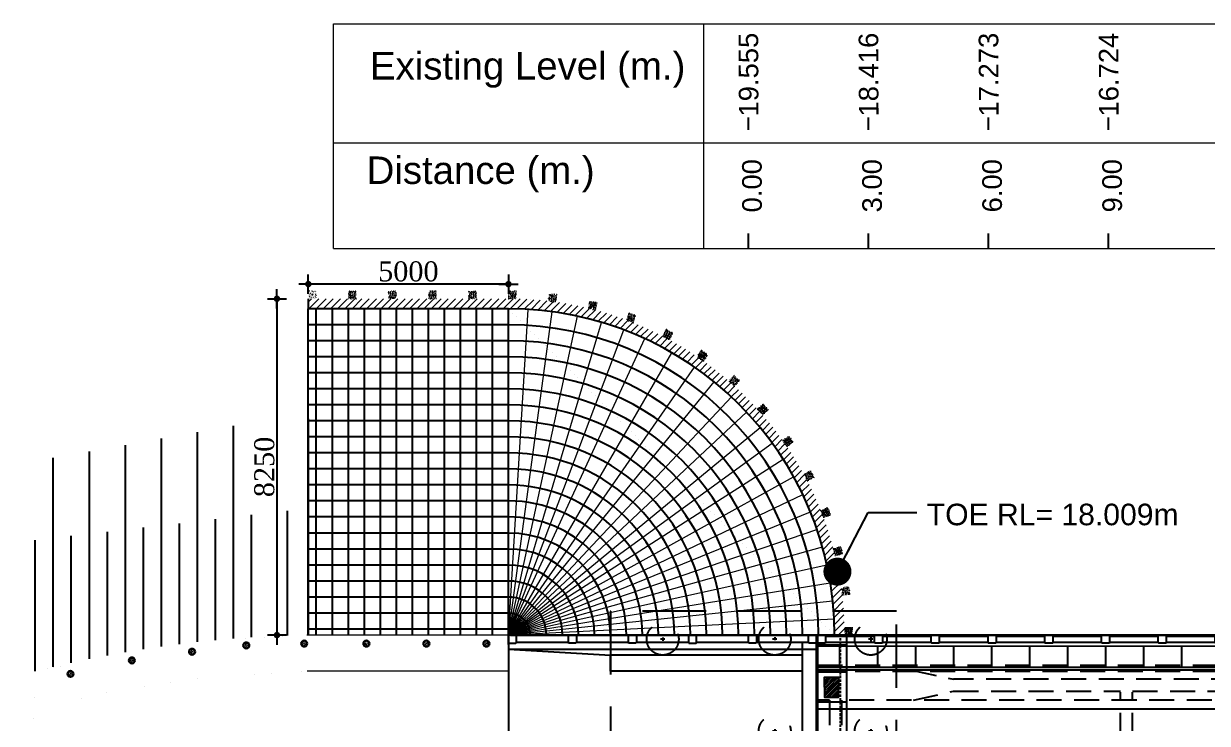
# Model space of a CAD drawing. Header units: millimetres. Extents: x 645430 to 1329725, y -477752 to 44877.
# Drawn here: x 646607 to 676185, y -239102 to -221629 of the extents above; entities that cross this region are included whole.
import ezdxf
from ezdxf.enums import TextEntityAlignment as Align

# ---------------------------------------------------------------- set-up
doc = ezdxf.new("R2010")
doc.units = ezdxf.units.MM
doc.header["$LTSCALE"] = 250
doc.header["$PDMODE"] = 2
for name, pattern in [('DASHED', [19.05, 12.7, -6.35]), ('DASHED2', [0.375, 0.25, -0.125]), ('HIDDEN', [9.525, 6.35, -3.175])]:
    doc.linetypes.add(name, pattern=pattern)
for name, color, linetype in [('Abutment W Line', 200, 'Continuous'), ('CS_Drawing', 7, 'Continuous'), ('Deck Slab', 11, 'Continuous'), ('dim', 4, 'Continuous'), ('Dimision', 4, 'Continuous'), ('Elevation', 21, 'Continuous'), ('Extra Line', 145, 'Continuous'), ('Girder Line', 7, 'Continuous'), ('hatch', 35, 'Continuous'), ('Hatching', 35, 'Continuous'), ('Pile', 11, 'Continuous'), ('Ralling', 6, 'Continuous'), ('Text', 7, 'Continuous')]:
    doc.layers.add(name, color=color, linetype=linetype)
for name, color, linetype, lineweight in [('Bed Level', 7, 'Continuous', 20), ('duct', 151, 'Continuous', 13), ('Footpath', 22, 'Continuous', 20), ('Gurd Post', 231, 'Continuous', 30), ('hat2', 108, 'Continuous', 13), ('RL', 7, 'Continuous', 18), ('TELEPHONE_BOX', 7, 'Continuous', 18)]:
    doc.layers.add(name, color=color, linetype=linetype, lineweight=lineweight)
doc.styles.add('ar', font='arial.ttf')
doc.styles.add('Arial', font='arial.ttf')
doc.styles.get("Standard").update_dxf_attribs({"font": 'times.ttf'})
doc.dimstyles.new('ISO-125', dxfattribs={"dimtxt": 125, "dimasz": 1.2, "dimexe": 75, "dimexo": 75, "dimgap": 60, "dimtad": 1, "dimdec": 0, "dimtxsty": 'Standard', "dimblk": 'D_TIC', "dimcen": 52.5, "dimclrd": 256, "dimclre": 256, "dimclrt": 256, "dimadec": 0, "dimazin": 0, "dimtfac": 1, "dimtdec": 0, "dimtix": 1, "dimtmove": 0, "dimatfit": 3, "dimldrblk": 'DOT', "dimfxl": 75, "dimfxlon": 1, "dimlwd": -1, "dimarcsym": 0})
doc.dimstyles.new('ISO-25', dxfattribs={"dimtxt": 75, "dimasz": 45, "dimexe": 125, "dimexo": 75.625, "dimgap": 60, "dimtad": 1, "dimdec": 0, "dimtxsty": 'Standard', "dimblk": 'DOT', "dimcen": 52.5, "dimdle": 100, "dimclrd": 256, "dimclre": 256, "dimclrt": 256, "dimadec": 0, "dimazin": 0, "dimtfac": 1, "dimtdec": 0, "dimtix": 1, "dimtmove": 0, "dimatfit": 3, "dimldrblk": 'DOT', "dimfxl": 1, "dimlwd": -1, "dimarcsym": 0})
pattern_1 = [(45, (9986524.455, 496088.378), (-22.097087, 22.097087), [])]
pattern_2 = [(45, (9986524.455, 493788.378), (-22.097087, 22.097087), [])]
pattern_3 = [(45, (9986524.455, 488888.378), (-22.097087, 22.097087), [])]

# ---------------------------------------------------------------- blocks, each defined once
blk = doc.blocks.new('*U257')
at = {"layer": 'duct'}
blk.add_line((472.5, -257.5), (472.5, 257.5), dxfattribs=at)
blk.add_lwpolyline([(-472.5, 257.5), (472.5, 257.5), (472.5, -257.5), (-472.5, -257.5)], close=True, dxfattribs=at)
blk = doc.blocks.new('*U258')
at = {"layer": 'duct', "color": 0, "linetype": 'ByBlock', "lineweight": -2}
for p in [(0, 0), (950, 0), (1900, 0), (2850, 0), (3800, 0), (4750, 0), (5700, 0), (6650, 0), (7600, 0), (8550, 0), (9500, 0), (10450, 0), (11400, 0), (12350, 0), (13300, 0), (14250, 0), (15200, 0), (16150, 0), (17100, 0), (18050, 0), (19000, 0), (19950, 0), (20900, 0), (21850, 0), (22800, 0), (23750, 0), (24700, 0), (25650, 0), (26600, 0), (27550, 0), (28500, 0)]:
    blk.add_blockref('*U257', p, dxfattribs=at)
blk = doc.blocks.new('*U263')
at = {"layer": 'Ralling'}
for p, q in [((-713, 75), (512, 75)), ((-713, -75), (512, -75))]:
    blk.add_line(p, q, dxfattribs=at)
blk.add_lwpolyline([(512, 88), (524, 100), (701, 100), (712, 88), (712, -88), (701, -100), (524, -100), (512, -88)], close=True, dxfattribs=at)
blk = doc.blocks.new('*U264')
at = {"layer": 'Ralling', "color": 0, "linetype": 'ByBlock', "lineweight": -2}
for p in [(0, 0), (1418, 0), (2836, 0), (4254, 0), (5672, 0), (7090, 0), (8508, 0), (9926, 0), (11344, 0), (12762, 0), (14180, 0), (15598, 0), (17016, 0), (18434, 0), (19852, 0), (21270, 0), (22688, 0), (24106, 0), (25524, 0), (26942, 0), (28360, 0)]:
    blk.add_blockref('*U263', p, dxfattribs=at)
blk = doc.blocks.new('*U259')
at = {"layer": 'duct'}
blk.add_line((472.5, -257.5), (472.5, 257.5), dxfattribs=at)
blk.add_lwpolyline([(-472.5, 257.5), (472.5, 257.5), (472.5, -257.5), (-472.5, -257.5)], close=True, dxfattribs=at)
blk = doc.blocks.new('*U260')
at = {"layer": 'duct', "color": 0, "linetype": 'ByBlock', "lineweight": -2}
for p in [(0, 0), (950, 0), (1900, 0), (2850, 0), (3800, 0), (4750, 0), (5700, 0), (6650, 0), (7600, 0), (8550, 0), (9500, 0), (10450, 0), (11400, 0), (12350, 0), (13300, 0), (14250, 0), (15200, 0), (16150, 0), (17100, 0), (18050, 0), (19000, 0), (19950, 0), (20900, 0), (21850, 0), (22800, 0), (23750, 0), (24700, 0), (25650, 0), (26600, 0), (27550, 0), (28500, 0)]:
    blk.add_blockref('*U259', p, dxfattribs=at)
blk = doc.blocks.new('*U261')
at = {"layer": 'Ralling'}
for p, q in [((-713, 75), (512, 75)), ((-713, -75), (512, -75))]:
    blk.add_line(p, q, dxfattribs=at)
blk.add_lwpolyline([(512, 88), (524, 100), (701, 100), (712, 88), (712, -88), (701, -100), (524, -100), (512, -88)], close=True, dxfattribs=at)
blk = doc.blocks.new('*U262')
at = {"layer": 'Ralling', "color": 0, "linetype": 'ByBlock', "lineweight": -2}
for p in [(0, 0), (1418, 0), (2836, 0), (4254, 0), (5672, 0), (7090, 0), (8508, 0), (9926, 0), (11344, 0), (12762, 0), (14180, 0), (15598, 0), (17016, 0), (18434, 0), (19852, 0), (21270, 0), (22688, 0), (24106, 0), (25524, 0), (26942, 0), (28360, 0)]:
    blk.add_blockref('*U261', p, dxfattribs=at)
blk = doc.blocks.new('30m deck')
at = {"layer": 'Deck Slab'}
for p, q in [((1085228, -338943), (1055228, -338943)), ((1055228, -338943), (1055228, -348743)), ((1085228, -338943), (1055228, -338943)), ((1055228, -338943), (1085228, -338943)), ((1085228, -348743), (1085228, -338943)), ((1085228, -348743), (1055228, -348743))]:
    blk.add_line(p, q, dxfattribs=at)
at = {"layer": 'Deck Slab', "lineweight": 0}
for p, q in [((1055228, -339793), (1085228, -339793)), ((1055228, -347843), (1085228, -347843)), ((1055228, -347893), (1085228, -347893))]:
    blk.add_line(p, q, dxfattribs=at)
at = {"layer": 'duct'}
for p, q in [((1055228, -339218), (1085228, -339218)), ((1055228, -339223), (1055775, -339223)), ((1055775, -339223), (1055775, -339738)), ((1055780, -339223), (1056725, -339223)), ((1055780, -339738), (1055780, -339223)), ((1055775, -339738), (1055228, -339738)), ((1055228, -339743), (1085228, -339743)), ((1056725, -339738), (1055780, -339738)), ((1055228, -347943), (1085228, -347943)), ((1055775, -347948), (1055228, -347948)), ((1055775, -348463), (1055775, -347948)), ((1055780, -347948), (1055780, -348463)), ((1055228, -348468), (1085228, -348468)), ((1055228, -348468), (1085228, -348468)), ((1055780, -348463), (1056725, -348463))]:
    blk.add_line(p, q, dxfattribs=at)
at = {"layer": 'Elevation', "ltscale": 10}
for p, q in [((1085228, -338943), (1055228, -338943)), ((1055228, -348743), (1055228, -338943)), ((1085228, -348743), (1085228, -338943)), ((1085228, -348743), (1085228, -338943)), ((1085228, -348743), (1055228, -348743))]:
    blk.add_line(p, q, dxfattribs=at)
at = {"layer": 'Girder Line', "linetype": 'Continuous', "ltscale": 0.2}
for p, q in [((1055228, -340568), (1055228, -338943)), ((1071229, -339818), (1055228, -339818)), ((1071229, -339818), (1085228, -339818)), ((1071640, -340793), (1055228, -340793)), ((1071642, -340793), (1085228, -340793)), ((1071640, -342068), (1055228, -342068)), ((1071642, -342068), (1085228, -342068)), ((1055228, -343168), (1071640, -343168)), ((1085228, -343168), (1071642, -343168)), ((1071640, -344493), (1055228, -344493)), ((1071642, -344493), (1085228, -344493)), ((1055228, -345593), (1071640, -345593)), ((1085228, -345593), (1071642, -345593)), ((1055228, -346868), (1071640, -346868)), ((1085228, -346868), (1071642, -346868)), ((1071229, -347868), (1055228, -347868)), ((1071229, -347868), (1085228, -347868))]:
    blk.add_line(p, q, dxfattribs=at)
at = {"layer": 'Girder Line', "linetype": 'DASHED', "ltscale": 0.2}
for p, q in [((1085228, -340568), (1085228, -338943)), ((1055228, -348743), (1055228, -347118)), ((1085228, -348743), (1085228, -347118))]:
    blk.add_line(p, q, dxfattribs=at)
at = {"layer": 'Girder Line', "color": 6, "linetype": 'DASHED2', "ltscale": 10}
for p, q in [((1055228, -339693), (1071229, -339693)), ((1055228, -339843), (1085228, -339843)), ((1057578, -339818), (1058628, -340043)), ((1085228, -339693), (1071229, -339693)), ((1082678, -339818), (1081628, -340043)), ((1081628, -340043), (1058628, -340043)), ((1057628, -340568), (1058628, -340343)), ((1058628, -340343), (1062798, -340343)), ((1062798, -342443), (1062798, -340368)), ((1063098, -340343), (1070080, -340343)), ((1063098, -342443), (1063098, -340368)), ((1070080, -340343), (1070080, -342443)), ((1077360, -340343), (1070382, -340343)), ((1070382, -340343), (1070382, -342443)), ((1077360, -342443), (1077360, -340343)), ((1081628, -340343), (1077660, -340343)), ((1077660, -342443), (1077660, -340343)), ((1082628, -340568), (1081628, -340343)), ((1055528, -340568), (1055228, -340568)), ((1055528, -340568), (1055528, -342218)), ((1071640, -340568), (1055828, -340568)), ((1055828, -340568), (1055828, -342218)), ((1071642, -340568), (1084628, -340568)), ((1084628, -340568), (1084628, -342218)), ((1084928, -340568), (1085228, -340568)), ((1084928, -340568), (1084928, -342218)), ((1085228, -347118), (1085228, -341443)), ((1055528, -342218), (1055228, -342218)), ((1071640, -342218), (1055828, -342218)), ((1057628, -342218), (1058628, -342443)), ((1071642, -342218), (1084628, -342218)), ((1082628, -342218), (1081628, -342443)), ((1084928, -342218), (1085228, -342218)), ((1085228, -342218), (1085228, -342968)), ((1058628, -342443), (1062798, -342443)), ((1063098, -342443), (1070080, -342443)), ((1077360, -342443), (1070382, -342443)), ((1081628, -342443), (1077660, -342443)), ((1057628, -342968), (1058628, -342743)), ((1062798, -342743), (1058628, -342743)), ((1062798, -342743), (1062798, -347318)), ((1063098, -342743), (1063098, -347318)), ((1070080, -342743), (1063098, -342743)), ((1070080, -347318), (1070080, -342743)), ((1070382, -347343), (1070382, -342743)), ((1070382, -342743), (1077360, -342743)), ((1077360, -342743), (1077360, -347318)), ((1077660, -342743), (1077660, -347318)), ((1077660, -342743), (1081628, -342743)), ((1082628, -342968), (1081628, -342743)), ((1055528, -342968), (1055228, -342968)), ((1055528, -347118), (1055528, -342968)), ((1055828, -347118), (1055828, -342968)), ((1071640, -342968), (1055828, -342968)), ((1071642, -342968), (1084628, -342968)), ((1084628, -347118), (1084628, -342968)), ((1084928, -347118), (1084928, -342968)), ((1084928, -342968), (1085228, -342968)), ((1055528, -344643), (1055228, -344643)), ((1071640, -344643), (1055828, -344643)), ((1057628, -344643), (1058628, -344868)), ((1058628, -344868), (1062798, -344868)), ((1063098, -344868), (1070080, -344868)), ((1077360, -344868), (1070382, -344868)), ((1071642, -344643), (1084628, -344643)), ((1081628, -344868), (1077660, -344868)), ((1082628, -344643), (1081628, -344868)), ((1084928, -344643), (1085228, -344643)), ((1085228, -344643), (1085228, -345393)), ((1057628, -345393), (1058628, -345168)), ((1062798, -345168), (1058628, -345168)), ((1070080, -345168), (1063098, -345168)), ((1070382, -345168), (1077360, -345168)), ((1077660, -345168), (1081628, -345168)), ((1082628, -345393), (1081628, -345168)), ((1055528, -345393), (1055228, -345393)), ((1071640, -345393), (1055828, -345393)), ((1071642, -345393), (1084628, -345393)), ((1084928, -345393), (1085228, -345393)), ((1055528, -347118), (1055228, -347118)), ((1071640, -347118), (1055828, -347118)), ((1057628, -347118), (1058628, -347343)), ((1071642, -347118), (1084628, -347118)), ((1082628, -347118), (1081628, -347343)), ((1084928, -347118), (1085228, -347118)), ((1062798, -347343), (1058628, -347343)), ((1070080, -347343), (1063098, -347343)), ((1070382, -347343), (1077360, -347343)), ((1077660, -347343), (1081628, -347343)), ((1057628, -347868), (1058628, -347643)), ((1058628, -347643), (1081628, -347643)), ((1082628, -347868), (1081628, -347643)), ((1085228, -347993), (1071229, -347993))]:
    blk.add_line(p, q, dxfattribs=at)
at = {"layer": 'Girder Line', "color": 6, "linetype": 'HIDDEN', "ltscale": 25}
for p, q in [((1070231, -342218), (1070230, -342218)), ((1070231, -342218), (1070230, -342218)), ((1070231, -342218), (1070230, -342218)), ((1070231, -342218), (1070230, -342218)), ((1070231, -342218), (1070232, -342218)), ((1070231, -342218), (1070232, -342218)), ((1070231, -342218), (1070232, -342218)), ((1070231, -342218), (1070232, -342218)), ((1070231, -344643), (1070230, -344643)), ((1070231, -344643), (1070230, -344643)), ((1070231, -344643), (1070230, -344643)), ((1070231, -344643), (1070230, -344643)), ((1070231, -344643), (1070232, -344643)), ((1070231, -344643), (1070232, -344643)), ((1070231, -344643), (1070232, -344643)), ((1070231, -344643), (1070232, -344643))]:
    blk.add_line(p, q, dxfattribs=at)
at = {"layer": 'Girder Line', "color": 6, "linetype": 'DASHED', "ltscale": 0.5}
blk.add_line((1055228, -347993), (1071229, -347993), dxfattribs=at)
at = {"layer": 'Ralling'}
for p, q in [((1055228, -346944), (1055228, -338944)), ((1055428, -348568), (1056678, -348568)), ((1055428, -348718), (1056678, -348718))]:
    blk.add_line(p, q, dxfattribs=at)
at = {"layer": 'Ralling', "ltscale": 10}
blk.add_line((1055228, -346944), (1055228, -338944), dxfattribs=at)
at = {"layer": 'Ralling', "elevation": 0}
for points in [[(1055228, -338955), (1055240, -338943), (1055416, -338943), (1055428, -338955), (1055428, -339131), (1055416, -339143), (1055240, -339143), (1055228, -339131)], [(1055228, -348731), (1055240, -348743), (1055416, -348743), (1055428, -348731), (1055428, -348555), (1055416, -348543), (1055240, -348543), (1055228, -348555)], [(1056678, -348731), (1056690, -348743), (1056866, -348743), (1056878, -348731), (1056878, -348555), (1056866, -348543), (1056690, -348543), (1056678, -348555)]]:
    blk.add_lwpolyline(points, close=True, dxfattribs=at)
at = {"layer": 'duct', "xscale": -1, "rotation": 180}
blk.add_blockref('*U258', (1056253, -339481), dxfattribs=at)
at = {"layer": 'duct'}
blk.add_blockref('*U260', (1056253, -348206), dxfattribs=at)
at = {"layer": 'Ralling'}
blk.add_blockref('*U264', (1056140, -339043), dxfattribs=at)
at = {"layer": 'Ralling', "xscale": -1, "rotation": 180}
blk.add_blockref('*U262', (1056140, -348643), dxfattribs=at)
blk = doc.blocks.new('6 ABUT P')
at = {"layer": 'hatch', "linetype": 'Continuous', "lineweight": 13}
h = blk.add_hatch(dxfattribs=at)
h.set_pattern_fill('ANSI31', color=256, scale=250, style=0)
h.set_pattern_definition(pattern_1)
h.paths.add_polyline_path([(10269019, 282427), (10268669, 282427), (10268669, 282677), (10269019, 282677)])
h = blk.add_hatch(dxfattribs=at)
h.set_pattern_fill('ANSI31', color=256, scale=250, style=0)
h.set_pattern_definition(pattern_1)
h.paths.add_polyline_path([(10269019, 282427), (10268669, 282427), (10268669, 282177), (10269019, 282177)])
h = blk.add_hatch(dxfattribs=at)
h.set_pattern_fill('ANSI31', color=256, scale=250, style=0)
h.set_pattern_definition(pattern_2)
h.paths.add_polyline_path([(10269019, 280127), (10268669, 280127), (10268669, 280377), (10269019, 280377)])
h = blk.add_hatch(dxfattribs=at)
h.set_pattern_fill('ANSI31', color=256, scale=250, style=0)
h.set_pattern_definition(pattern_2)
h.paths.add_polyline_path([(10269019, 280127), (10268669, 280127), (10268669, 279877), (10269019, 279877)])
h = blk.add_hatch(dxfattribs=at)
h.set_pattern_fill('ANSI31', color=256, scale=250, style=0)
h.set_pattern_definition(pattern_3)
h.paths.add_polyline_path([(10269019, 275227), (10268669, 275227), (10268669, 275477), (10269019, 275477)])
h = blk.add_hatch(dxfattribs=at)
h.set_pattern_fill('ANSI31', color=256, scale=250, style=0)
h.set_pattern_definition(pattern_3)
h.paths.add_polyline_path([(10269019, 275227), (10268669, 275227), (10268669, 274977), (10269019, 274977)])
at = {"layer": 'Abutment W Line', "ltscale": 5}
for p, q in [((10260769, 283715), (10260769, 283377)), ((10269219, 283727), (10268469, 283727)), ((10268469, 280027), (10268469, 283727)), ((10269219, 283727), (10269219, 273927)), ((10268119, 280039), (10268119, 283539)), ((10269219, 283477), (10268469, 283477)), ((10268119, 283227), (10263324, 283227)), ((10263324, 282827), (10263324, 283227)), ((10268119, 282827), (10263324, 282827)), ((10268119, 280027), (10268119, 274127)), ((10268469, 280027), (10268469, 273927)), ((10263324, 274827), (10263324, 274427)), ((10268119, 274827), (10263324, 274827)), ((10260769, 273939), (10260769, 274277)), ((10268119, 274427), (10263324, 274427)), ((10269219, 274177), (10268469, 274177)), ((10269219, 273927), (10268469, 273927))]:
    blk.add_line(p, q, dxfattribs=at)
at = {"layer": 'Abutment W Line', "linetype": 'DASHED2'}
blk.add_line((10269069, 280027), (10269069, 283727), dxfattribs=at)
at = {"layer": 'Abutment W Line'}
for p, q in [((10260769, 283377), (10263324, 283227)), ((10260769, 274277), (10263324, 274427))]:
    blk.add_line(p, q, dxfattribs=at)
at = {"layer": 'Extra Line'}
for p, q in [((10264624, 283667), (10264624, 283587)), ((10267424, 283680), (10267424, 283600)), ((10269824, 283680), (10269824, 283575)), ((10264676, 283627), (10264571, 283627)), ((10267476, 283627), (10267371, 283627)), ((10269876, 283627), (10269771, 283627)), ((10267476, 281327), (10267371, 281327)), ((10267476, 281327), (10267371, 281327)), ((10267424, 281380), (10267424, 281327)), ((10267424, 281275), (10267424, 281327)), ((10269876, 281327), (10269771, 281327)), ((10269876, 281327), (10269771, 281327)), ((10269824, 281380), (10269824, 281327)), ((10269824, 281275), (10269824, 281327)), ((10264676, 280425), (10264571, 280425)), ((10264676, 280425), (10264571, 280425)), ((10264624, 280379), (10264624, 280478)), ((10269876, 278927), (10269771, 278927)), ((10269824, 278875), (10269824, 278980)), ((10264676, 277227), (10264571, 277227)), ((10264676, 277227), (10264571, 277227)), ((10264624, 277181), (10264624, 277280)), ((10269876, 276427), (10269771, 276427)), ((10269824, 276375), (10269824, 276480)), ((10264676, 274027), (10264571, 274027)), ((10264624, 273981), (10264624, 274080)), ((10267476, 274027), (10267371, 274027)), ((10267424, 273974), (10267424, 274082)), ((10269876, 274027), (10269771, 274027)), ((10269824, 273975), (10269824, 274080))]:
    blk.add_line(p, q, dxfattribs=at)
at = {"layer": 'hatch', "linetype": 'Continuous', "lineweight": 25}
for p, q in [((10269219, 282802), (10268469, 282802)), ((10269219, 282052), (10268469, 282052)), ((10269219, 280502), (10268469, 280502)), ((10269219, 279752), (10268469, 279752)), ((10269219, 275602), (10268469, 275602)), ((10269219, 274852), (10268469, 274852))]:
    blk.add_line(p, q, dxfattribs=at)
for points in [[(10268669, 282427), (10268669, 282677), (10269019, 282677), (10269019, 282427)], [(10268669, 282427), (10268669, 282177), (10269019, 282177), (10269019, 282427)], [(10268669, 280127), (10268669, 280377), (10269019, 280377), (10269019, 280127)], [(10268669, 280127), (10268669, 279877), (10269019, 279877), (10269019, 280127)], [(10268669, 275227), (10268669, 275477), (10269019, 275477), (10269019, 275227)], [(10268669, 275227), (10268669, 274977), (10269019, 274977), (10269019, 275227)]]:
    blk.add_lwpolyline(points, dxfattribs=at)
at = {"layer": 'Pile', "linetype": 'DASHED', "ltscale": 0.5}
for p, q in [((10263324, 284327), (10263324, 273327)), ((10270469, 284327), (10263324, 284327)), ((10270469, 280027), (10270469, 284327)), ((10270469, 280027), (10270469, 273327)), ((10270469, 273327), (10263324, 273327))]:
    blk.add_line(p, q, dxfattribs=at)
at = {"layer": 'Pile', "linetype": 'DASHED', "ltscale": 2}
for p, q in [((10269069, 280027), (10269069, 273927)), ((10267476, 278927), (10267371, 278927)), ((10267424, 278875), (10267424, 278980)), ((10267476, 276427), (10267371, 276427)), ((10267424, 276375), (10267424, 276480))]:
    blk.add_line(p, q, dxfattribs=at)
at = {"layer": 'Pile', "linetype": 'DASHED', "ltscale": 0.5}
for centre in [(10264624, 283628), (10267424, 283628), (10269824, 283628), (10267424, 281328), (10269824, 281328), (10264624, 280425), (10267424, 278928), (10269824, 278928), (10264624, 277227), (10267424, 276428), (10269824, 276428), (10264624, 274027), (10267424, 274027), (10269824, 274028)]:
    blk.add_circle(centre, 400, dxfattribs=at)
at = {"layer": 'Ralling'}
for p, q in [((10268457, 283727), (10260824, 283727)), ((10260824, 283727), (10268469, 283727)), ((10262269, 283715), (10260969, 283715)), ((10263769, 283715), (10262469, 283715)), ((10265269, 283715), (10263969, 283715)), ((10266769, 283715), (10265469, 283715)), ((10268269, 283715), (10266969, 283715)), ((10260769, 283377), (10268469, 283377)), ((10262269, 283539), (10260969, 283539)), ((10263769, 283539), (10262469, 283539)), ((10265269, 283539), (10263969, 283539)), ((10266769, 283539), (10265469, 283539)), ((10268269, 283539), (10266969, 283539)), ((10260769, 274277), (10268469, 274277)), ((10268457, 273927), (10260824, 273927)), ((10260824, 273927), (10268469, 273927)), ((10262269, 274115), (10260969, 274115)), ((10262269, 273939), (10260969, 273939)), ((10263769, 274115), (10262469, 274115)), ((10263769, 273939), (10262469, 273939)), ((10265269, 274115), (10263969, 274115)), ((10265269, 273939), (10263969, 273939)), ((10266769, 274115), (10265469, 274115)), ((10266769, 273939), (10265469, 273939)), ((10268269, 274115), (10266969, 274115)), ((10268269, 273939), (10266969, 273939))]:
    blk.add_line(p, q, dxfattribs=at)
for points in [[(10260781, 283527), (10260957, 283527), (10260969, 283539), (10260969, 283715), (10260957, 283727), (10260781, 283727), (10260769, 283715), (10260769, 283539)], [(10262457, 283527), (10262281, 283527), (10262269, 283539), (10262269, 283715), (10262281, 283727), (10262457, 283727), (10262469, 283715), (10262469, 283539)], [(10263957, 283527), (10263781, 283527), (10263769, 283539), (10263769, 283715), (10263781, 283727), (10263957, 283727), (10263969, 283715), (10263969, 283539)], [(10265281, 283527), (10265457, 283527), (10265469, 283539), (10265469, 283715), (10265457, 283727), (10265281, 283727), (10265269, 283715), (10265269, 283539)], [(10266957, 283527), (10266781, 283527), (10266769, 283539), (10266769, 283715), (10266781, 283727), (10266957, 283727), (10266969, 283715), (10266969, 283539)], [(10268457, 283527), (10268281, 283527), (10268269, 283539), (10268269, 283715), (10268281, 283727), (10268457, 283727), (10268469, 283715), (10268469, 283539)], [(10260781, 274127), (10260957, 274127), (10260969, 274115), (10260969, 273939), (10260957, 273927), (10260781, 273927), (10260769, 273939), (10260769, 274115)], [(10262457, 274127), (10262281, 274127), (10262269, 274115), (10262269, 273939), (10262281, 273927), (10262457, 273927), (10262469, 273939), (10262469, 274115)], [(10263957, 274127), (10263781, 274127), (10263769, 274115), (10263769, 273939), (10263781, 273927), (10263957, 273927), (10263969, 273939), (10263969, 274115)], [(10265281, 274127), (10265457, 274127), (10265469, 274115), (10265469, 273939), (10265457, 273927), (10265281, 273927), (10265269, 273939), (10265269, 274115)], [(10266957, 274127), (10266781, 274127), (10266769, 274115), (10266769, 273939), (10266781, 273927), (10266957, 273927), (10266969, 273939), (10266969, 274115)], [(10268457, 274127), (10268281, 274127), (10268269, 274115), (10268269, 273939), (10268281, 273927), (10268457, 273927), (10268469, 273939), (10268469, 274115)]]:
    blk.add_lwpolyline(points, close=True, dxfattribs=at)
blk = doc.blocks.new('*U193')
at = {"layer": 'Footpath', "ltscale": 0.5}
h = blk.add_hatch(dxfattribs=at)
h.set_pattern_fill('AR-CONC', color=1, scale=0.4, angle=0.0004)
h.set_pattern_definition([(50.000418, (-632615.806, -86666.36), (72.873914, -6.375103), [7.62, -83.82]), (355.000418, (-632615.806, -86666.36), (-14.097926, 76.422635), [6.096, -67.056234]), (100.451862, (-632609.73, -86666.89), (58.775988, 70.047529), [6.4760035, -71.236098]), (46.184618, (-632615.81, -86646.04), (108.431739, -16.816141), [11.43, -125.73]), (96.635975, (-632606.77, -86647.44), (94.960932, 98.971142), [9.71401, -106.854243]), (351.184569, (-632615.81, -86646.04), (94.960932, 98.971142), [9.143987, -100.583893]), (21.000418, (-632605.646, -86651.12), (60.6460547, -40.905637), [7.62, -83.82]), (326.000418, (-632605.646, -86651.12), (24.720274, 73.675367), [6.096, -67.056]), (71.451863, (-632600.59, -86654.53), (85.366329, 32.76973), [6.4760035, -71.235975]), (37.5004176, (-632615.806, -86666.362), (1.2351948, 33.8220246), [0, -66.2432, 0, -68.072, 0, -67.31]), (7.5004176, (-632615.806, -86666.36), (26.727573, 40.0724247), [0, -38.8112, 0, -64.7192, 0, -25.654]), (327.5004176, (-632638.463, -86666.362), (54.2362548, -2.2911023), [0, -25.4, 0, -79.248, 0, -105.156]), (317.500418, (-632648.623, -86666.36), (59.2515984, 10.1710283), [0, -33.02, 0, -52.6288, 0, -74.676])])
h.paths.add_polyline_path([(200, 200), (0, 200), (0, 0), (200, 0)])
at = {"layer": 'Footpath', "color": 1, "ltscale": 0.5, "const_width": 0.1}
blk.add_lwpolyline([(0, 200), (200, 200), (200, 0), (0, 0), (0, 200)], dxfattribs=at)
blk = doc.blocks.new('*U194')
at = {"color": 0, "linetype": 'ByBlock', "lineweight": -2, "transparency": 16777216}
for p, rotation in [((-9926598, 1026157), 355.2677959892458), ((-9925601, 1026075), 355.2677959892458), ((-9924605, 1025992), 355.2677959892458), ((-9923608, 1025910), 355.2677959892458), ((-9922612, 1025827), 355.2677959892458), ((-9921615, 1025745), 355.2677959892458), ((-9920626, 1025603), 348.4472874856089), ((-9919660, 1025345), 341.6263613528989), ((-9918732, 1024974), 334.8054352201889), ((-9917855, 1024496), 327.984509087479), ((-9917040, 1023916), 321.163582954769), ((-9916300, 1023244), 314.3426568220591), ((-9915646, 1022489), 307.5217306893492), ((-9915085, 1021662), 300.7008045566394), ((-9914627, 1020774), 293.8798784239295), ((-9914277, 1019838), 287.0589522912196), ((-9914042, 1018866), 280.2380261585097), ((-9913923, 1017874), 273.4171000257999), ((-9913923, 1016875), 266.59617389309)]:
    blk.add_blockref('*U193', p, dxfattribs=dict(at, rotation=rotation))
blk = doc.blocks.new('_Dot')
at = {"color": 0, "linetype": 'ByBlock', "lineweight": -2}
blk.add_line((-0.5, 0), (-1, 0), dxfattribs=at)
at = {"color": 0, "linetype": 'ByBlock', "const_width": 0.5}
blk.add_lwpolyline([(-0.25, 0, 1), (0.25, 0, 1)], format="xyb", close=True, dxfattribs=at)
blk = doc.blocks.new('D_TIC')
at = {"layer": 'Dimision', "ltscale": 5}
for p, q in [((-60, 0), (60, 0)), ((0, 60), (0, -60))]:
    blk.add_line(p, q, dxfattribs=at)
at = {"layer": 'Dimision', "ltscale": 5, "const_width": 20}
blk.add_lwpolyline([(-10, 0, 1), (10, 0, 1)], format="xyb", close=True, dxfattribs=at)
blk = doc.blocks.new('*D201')
at = {"layer": 'Defpoints', "color": 0, "ltscale": 10, "transparency": 16777216}
for p in [(653720, -228133), (653720, -228499), (658720, -228499)]:
    blk.add_point(p, dxfattribs=at)
at = {"layer": 'dim', "lineweight": -2, "ltscale": 10, "transparency": 16777216}
for p, q in [((653720, -228208), (653720, -228058)), ((658720, -228208), (658720, -228058))]:
    blk.add_line(p, q, dxfattribs=at)
at = {"layer": 'dim', "ltscale": 10, "transparency": 16777216}
blk.add_line((658716, -228133), (653724, -228133), dxfattribs=at)
at = {"layer": 'dim', "ltscale": 10, "transparency": 16777216, "xscale": 4, "yscale": 4, "zscale": 4, "rotation": 180}
blk.add_blockref('D_TIC', (653720, -228133), dxfattribs=at)
at = {"layer": 'dim', "ltscale": 10, "transparency": 16777216, "xscale": 4, "yscale": 4, "zscale": 4}
blk.add_blockref('D_TIC', (658720, -228133), dxfattribs=at)
at = {"layer": 'dim', "ltscale": 10, "transparency": 16777216, "insert": (656220, -227818), "char_height": 500, "attachment_point": 5}
blk.add_mtext('5000', dxfattribs=at)
blk = doc.blocks.new('*D204')
at = {"layer": 'Defpoints', "color": 0, "ltscale": 10, "transparency": 16777216}
for p in [(652936, -228499), (652936, -236899), (653720, -236899)]:
    blk.add_point(p, dxfattribs=at)
at = {"layer": 'dim', "lineweight": -2, "ltscale": 10, "transparency": 16777216}
for p, q in [((652936, -228499), (653011, -228499)), ((653011, -236899), (652861, -236899))]:
    blk.add_line(p, q, dxfattribs=at)
at = {"layer": 'dim', "ltscale": 10, "transparency": 16777216}
blk.add_line((652936, -228503), (652936, -236895), dxfattribs=at)
at = {"layer": 'dim', "ltscale": 10, "transparency": 16777216, "xscale": 4, "yscale": 4, "zscale": 4}
for p, rotation in [((652936, -228499), 90), ((652936, -236899), 270)]:
    blk.add_blockref('D_TIC', p, dxfattribs=dict(at, rotation=rotation))
at = {"layer": 'dim', "ltscale": 10, "transparency": 16777216, "insert": (652622, -232699), "char_height": 500, "attachment_point": 5, "rotation": 90}
blk.add_mtext('8250', dxfattribs=at)

msp = doc.modelspace()

# ---------------------------------------------------------------- hatches: boundary and pattern name
at = {"layer": 'Footpath', "lineweight": 13, "ltscale": 250}
h = msp.add_hatch(dxfattribs=at)
h.set_pattern_fill('ANSI31', color=256, scale=40)
h.set_pattern_definition([(45, (803955.73, -1274699.75), (-89.802561, 89.802561), [])])
edge = h.paths.add_edge_path()
edge.add_line((653720.3, -228503), (653716.6, -228752.2))
edge.add_line((653716.6, -228752.2), (658720.1, -228748.2))
edge.add_line((658720.1, -228748.2), (658720.1, -228748.2))
edge.add_line((658720.1, -228748.2), (658720.1, -228748.2))
edge.add_arc((658719.3, -236899), 8150.8, 0.00226, 89.99429, ccw=False)
edge.add_line((666870.1, -236898.7), (667120.1, -236898.7))
edge.add_arc((658720.1, -236898.7), 8400, 0.00001, 89.99999)
edge.add_line((658720.1, -228498.7), (653720.3, -228503))
at = {"layer": 'Hatching', "linetype": 'Continuous', "lineweight": 20, "ltscale": 250}
h = msp.add_hatch(dxfattribs=at)
h.set_pattern_fill('AR-CONC', color=256, scale=5, style=0)
h.set_pattern_definition([(50, (924499.892, -1209963.21), (35.8630091, -3.13760675), [3.75, -41.25]), (355, (924499.89, -1209963.21), (-6.9375667, 37.6096067), [3, -33]), (100.4514445, (924502.88, -1209963.472), (28.9254423, 34.4719995), [3.1870096, -35.0571056]), (46.1842, (924499.89, -1209953.21), (53.3620665, -8.275964), [5.625, -61.875]), (96.6356355, (924504.34, -1209953.9), (46.7330973, 48.70593), [4.780517, -52.585688]), (351.184164, (924499.89, -1209953.21), (46.7330973, 48.70593), [4.5, -49.5]), (21, (924504.892, -1209955.71), (29.8453526, -20.1309445), [3.75, -41.25]), (326, (924504.89, -1209955.71), (12.1657666, 36.2575023), [3, -33]), (71.4514447, (924507.38, -1209957.39), (42.0111188, 16.1265576), [3.1870095, -35.0571056]), (37.5, (924499.892, -1209963.211), (0.60799277, 16.64469269), [0, -32.6, 0, -33.5, 0, -33.125]), (7.5, (924499.892, -1209963.211), (13.15347687, 19.7205856), [0, -19.1, 0, -31.85, 0, -12.625]), (327.5, (924488.742, -1209963.211), (26.6911218, -1.12774359), [0, -12.5, 0, -39, 0, -51.75]), (317.5, (924483.742, -1209963.21), (29.15930847, 5.0052491), [0, -16.25, 0, -25.9, 0, -36.75])])
h.paths.add_polyline_path([(652244.7, -237155.2, -1), (652094.7, -237155.2, -1)])
h = msp.add_hatch(dxfattribs=at)
h.set_pattern_fill('AR-CONC', color=256, scale=5, style=0)
h.set_pattern_definition([(50, (922947.16, -1209919.4), (35.8630091, -3.13760675), [3.75, -41.25]), (355, (922947.16, -1209919.4), (-6.9375667, 37.6096067), [3, -33]), (100.4514445, (922950.148, -1209919.66), (28.9254423, 34.4719995), [3.1870096, -35.0571056]), (46.1842, (922947.16, -1209909.4), (53.3620665, -8.275964), [5.625, -61.875]), (96.6356355, (922951.606, -1209910.09), (46.7330973, 48.70593), [4.780517, -52.585688]), (351.184164, (922947.16, -1209909.4), (46.7330973, 48.70593), [4.5, -49.5]), (21, (922952.16, -1209911.9), (29.8453526, -20.1309445), [3.75, -41.25]), (326, (922952.16, -1209911.9), (12.1657666, 36.2575023), [3, -33]), (71.4514447, (922954.647, -1209913.577), (42.0111188, 16.1265576), [3.1870095, -35.0571056]), (37.5, (922947.16, -1209919.399), (0.60799277, 16.64469269), [0, -32.6, 0, -33.5, 0, -33.125]), (7.5, (922947.16, -1209919.4), (13.15347687, 19.7205856), [0, -19.1, 0, -31.85, 0, -12.625]), (327.5, (922936.01, -1209919.399), (26.6911218, -1.12774359), [0, -12.5, 0, -39, 0, -51.75]), (317.5, (922931.01, -1209919.4), (29.15930847, 5.0052491), [0, -16.25, 0, -25.9, 0, -36.75])])
h.paths.add_polyline_path([(653691.9, -237111.4, -1), (653541.9, -237111.4, -1)])
h = msp.add_hatch(dxfattribs=at)
h.set_pattern_fill('AR-CONC', color=256, scale=5, style=0)
h.set_pattern_definition([(50, (921500.16, -1209919.4), (35.8630091, -3.13760675), [3.75, -41.25]), (355, (921500.16, -1209919.4), (-6.9375667, 37.6096067), [3, -33]), (100.4514445, (921503.148, -1209919.66), (28.9254423, 34.4719995), [3.1870096, -35.0571056]), (46.1842, (921500.16, -1209909.4), (53.3620665, -8.275964), [5.625, -61.875]), (96.6356355, (921504.606, -1209910.09), (46.7330973, 48.70593), [4.780517, -52.585688]), (351.184164, (921500.16, -1209909.4), (46.7330973, 48.70593), [4.5, -49.5]), (21, (921505.16, -1209911.9), (29.8453526, -20.1309445), [3.75, -41.25]), (326, (921505.16, -1209911.9), (12.1657666, 36.2575023), [3, -33]), (71.4514447, (921507.647, -1209913.577), (42.0111188, 16.1265576), [3.1870095, -35.0571056]), (37.5, (921500.16, -1209919.399), (0.60799277, 16.64469269), [0, -32.6, 0, -33.5, 0, -33.125]), (7.5, (921500.16, -1209919.4), (13.15347687, 19.7205856), [0, -19.1, 0, -31.85, 0, -12.625]), (327.5, (921489.01, -1209919.399), (26.6911218, -1.12774359), [0, -12.5, 0, -39, 0, -51.75]), (317.5, (921484.01, -1209919.4), (29.15930847, 5.0052491), [0, -16.25, 0, -25.9, 0, -36.75])])
h.paths.add_polyline_path([(655244.9, -237111.4, -1), (655094.9, -237111.4, -1)])
h = msp.add_hatch(dxfattribs=at)
h.set_pattern_fill('AR-CONC', color=256, scale=5, style=0)
h.set_pattern_definition([(50, (920000.16, -1209919.4), (35.8630091, -3.13760675), [3.75, -41.25]), (355, (920000.16, -1209919.4), (-6.9375667, 37.6096067), [3, -33]), (100.4514445, (920003.148, -1209919.66), (28.9254423, 34.4719995), [3.1870096, -35.0571056]), (46.1842, (920000.16, -1209909.4), (53.3620665, -8.275964), [5.625, -61.875]), (96.6356355, (920004.606, -1209910.09), (46.7330973, 48.70593), [4.780517, -52.585688]), (351.184164, (920000.16, -1209909.4), (46.7330973, 48.70593), [4.5, -49.5]), (21, (920005.16, -1209911.9), (29.8453526, -20.1309445), [3.75, -41.25]), (326, (920005.16, -1209911.9), (12.1657666, 36.2575023), [3, -33]), (71.4514447, (920007.647, -1209913.577), (42.0111188, 16.1265576), [3.1870095, -35.0571056]), (37.5, (920000.16, -1209919.399), (0.60799277, 16.64469269), [0, -32.6, 0, -33.5, 0, -33.125]), (7.5, (920000.16, -1209919.4), (13.15347687, 19.7205856), [0, -19.1, 0, -31.85, 0, -12.625]), (327.5, (919989.01, -1209919.399), (26.6911218, -1.12774359), [0, -12.5, 0, -39, 0, -51.75]), (317.5, (919984.01, -1209919.4), (29.15930847, 5.0052491), [0, -16.25, 0, -25.9, 0, -36.75])])
h.paths.add_polyline_path([(656744.9, -237111.4, -1), (656594.9, -237111.4, -1)])
h = msp.add_hatch(dxfattribs=at)
h.set_pattern_fill('AR-CONC', color=256, scale=5, style=0)
h.set_pattern_definition([(50, (921500.16, -1209919.4), (35.8630091, -3.13760675), [3.75, -41.25]), (355, (921500.16, -1209919.4), (-6.9375667, 37.6096067), [3, -33]), (100.4514445, (921503.148, -1209919.66), (28.9254423, 34.4719995), [3.1870096, -35.0571056]), (46.1842, (921500.16, -1209909.4), (53.3620665, -8.275964), [5.625, -61.875]), (96.6356355, (921504.606, -1209910.09), (46.7330973, 48.70593), [4.780517, -52.585688]), (351.184164, (921500.16, -1209909.4), (46.7330973, 48.70593), [4.5, -49.5]), (21, (921505.16, -1209911.9), (29.8453526, -20.1309445), [3.75, -41.25]), (326, (921505.16, -1209911.9), (12.1657666, 36.2575023), [3, -33]), (71.4514447, (921507.647, -1209913.577), (42.0111188, 16.1265576), [3.1870095, -35.0571056]), (37.5, (921500.16, -1209919.399), (0.60799277, 16.64469269), [0, -32.6, 0, -33.5, 0, -33.125]), (7.5, (921500.16, -1209919.4), (13.15347687, 19.7205856), [0, -19.1, 0, -31.85, 0, -12.625]), (327.5, (921489.01, -1209919.399), (26.6911218, -1.12774359), [0, -12.5, 0, -39, 0, -51.75]), (317.5, (921484.01, -1209919.4), (29.15930847, 5.0052491), [0, -16.25, 0, -25.9, 0, -36.75])])
h.paths.add_polyline_path([(658244.9, -237111.4, -1), (658094.9, -237111.4, -1)])
h = msp.add_hatch(dxfattribs=at)
h.set_pattern_fill('AR-CONC', color=256, scale=5, style=0)
h.set_pattern_definition([(50, (927640.158, -1210337.877), (35.8630091, -3.13760675), [3.75, -41.25]), (355, (927640.158, -1210337.877), (-6.9375667, 37.6096067), [3, -33]), (100.4514445, (927643.147, -1210338.14), (28.9254423, 34.4719995), [3.1870096, -35.0571056]), (46.1842, (927640.16, -1210327.877), (53.3620665, -8.275964), [5.625, -61.875]), (96.6356355, (927644.605, -1210328.567), (46.7330973, 48.70593), [4.780517, -52.585688]), (351.184164, (927640.16, -1210327.877), (46.7330973, 48.70593), [4.5, -49.5]), (21, (927645.158, -1210330.377), (29.8453526, -20.1309445), [3.75, -41.25]), (326, (927645.158, -1210330.377), (12.1657666, 36.2575023), [3, -33]), (71.4514447, (927647.645, -1210332.054), (42.0111188, 16.1265576), [3.1870095, -35.0571056]), (37.5, (927640.158, -1210337.877), (0.60799277, 16.64469269), [0, -32.6, 0, -33.5, 0, -33.125]), (7.5, (927640.158, -1210337.877), (13.15347687, 19.7205856), [0, -19.1, 0, -31.85, 0, -12.625]), (327.5, (927629.008, -1210337.877), (26.6911218, -1.12774359), [0, -12.5, 0, -39, 0, -51.75]), (317.5, (927624.008, -1210337.877), (29.15930847, 5.0052491), [0, -16.25, 0, -25.9, 0, -36.75])])
h.paths.add_polyline_path([(649384.9, -237529.9, -1), (649234.9, -237529.9, -1)])
h = msp.add_hatch(dxfattribs=at)
h.set_pattern_fill('AR-CONC', color=256, scale=5, style=0)
h.set_pattern_definition([(50, (926144.218, -1210121.494), (35.8630091, -3.13760675), [3.75, -41.25]), (355, (926144.22, -1210121.494), (-6.9375667, 37.6096067), [3, -33]), (100.4514445, (926147.207, -1210121.756), (28.9254423, 34.4719995), [3.1870096, -35.0571056]), (46.1842, (926144.22, -1210111.494), (53.3620665, -8.275964), [5.625, -61.875]), (96.6356355, (926148.665, -1210112.184), (46.7330973, 48.70593), [4.780517, -52.585688]), (351.184164, (926144.22, -1210111.494), (46.7330973, 48.70593), [4.5, -49.5]), (21, (926149.218, -1210113.994), (29.8453526, -20.1309445), [3.75, -41.25]), (326, (926149.22, -1210113.994), (12.1657666, 36.2575023), [3, -33]), (71.4514447, (926151.705, -1210115.672), (42.0111188, 16.1265576), [3.1870095, -35.0571056]), (37.5, (926144.218, -1210121.494), (0.60799277, 16.64469269), [0, -32.6, 0, -33.5, 0, -33.125]), (7.5, (926144.218, -1210121.494), (13.15347687, 19.7205856), [0, -19.1, 0, -31.85, 0, -12.625]), (327.5, (926133.068, -1210121.494), (26.6911218, -1.12774359), [0, -12.5, 0, -39, 0, -51.75]), (317.5, (926128.068, -1210121.494), (29.15930847, 5.0052491), [0, -16.25, 0, -25.9, 0, -36.75])])
h.paths.add_polyline_path([(650889, -237313.5, -1), (650739, -237313.5, -1)])
h = msp.add_hatch(dxfattribs=at)
h.set_pattern_fill('AR-CONC', color=256, scale=5, style=0)
h.set_pattern_definition([(50, (929106.655, -1210674.978), (35.8630091, -3.13760675), [3.75, -41.25]), (355, (929106.655, -1210674.978), (-6.9375667, 37.6096067), [3, -33]), (100.4514445, (929109.643, -1210675.24), (28.9254423, 34.4719995), [3.1870096, -35.0571056]), (46.1842, (929106.655, -1210664.978), (53.3620665, -8.275964), [5.625, -61.875]), (96.6356355, (929111.1, -1210665.667), (46.7330973, 48.70593), [4.780517, -52.585688]), (351.184164, (929106.655, -1210664.98), (46.7330973, 48.70593), [4.5, -49.5]), (21, (929111.655, -1210667.478), (29.8453526, -20.1309445), [3.75, -41.25]), (326, (929111.655, -1210667.478), (12.1657666, 36.2575023), [3, -33]), (71.4514447, (929114.14, -1210669.155), (42.0111188, 16.1265576), [3.1870095, -35.0571056]), (37.5, (929106.655, -1210674.978), (0.60799277, 16.64469269), [0, -32.6, 0, -33.5, 0, -33.125]), (7.5, (929106.655, -1210674.978), (13.15347687, 19.7205856), [0, -19.1, 0, -31.85, 0, -12.625]), (327.5, (929095.505, -1210674.978), (26.6911218, -1.12774359), [0, -12.5, 0, -39, 0, -51.75]), (317.5, (929090.505, -1210674.978), (29.15930847, 5.0052491), [0, -16.25, 0, -25.9, 0, -36.75])])
h.paths.add_polyline_path([(647851.4, -237867, -1), (647701.4, -237867, -1)])

# ---------------------------------------------------------------- linework, layer by layer
at = {"ltscale": 0.5}
for p, q in [((653720.1, -228498.7), (653720.1, -228748.7)), ((653720.1, -236898.7), (653720.1, -228748.7)), ((658720.1, -228748.7), (653720.1, -228748.7)), ((653920.1, -236898.7), (653920.1, -228748.7)), ((654320.1, -236898.7), (654320.1, -228748.7)), ((654720.1, -236898.7), (654720.1, -228748.7)), ((655120.1, -236898.7), (655120.1, -228748.7)), ((655520.1, -236898.7), (655520.1, -228748.7)), ((655920.1, -236898.7), (655920.1, -228748.7)), ((656320.1, -236898.7), (656320.1, -228748.7)), ((656720.1, -236898.7), (656720.1, -228748.7)), ((657120.1, -236898.7), (657120.1, -228748.7)), ((657520.1, -236898.7), (657520.1, -228748.7)), ((657920.1, -236898.7), (657920.1, -228748.7)), ((658320.1, -236898.7), (658320.1, -228748.7)), ((658720.1, -236898.7), (658720.1, -228748.7)), ((658720.1, -229148.7), (653720.1, -229148.7)), ((658720.1, -229548.7), (653720.1, -229548.7)), ((658720.1, -229948.7), (653720.1, -229948.7)), ((658720.1, -230348.7), (653720.1, -230348.7)), ((658720.1, -230748.7), (653720.1, -230748.7)), ((658720.1, -231148.7), (653720.1, -231148.7)), ((658720.1, -231548.7), (653720.1, -231548.7)), ((658720.1, -231948.7), (653720.1, -231948.7)), ((658720.1, -232348.7), (653720.1, -232348.7)), ((658720.1, -233148.7), (653720.1, -233148.7)), ((658720.1, -233548.7), (653720.1, -233548.7)), ((658720.1, -233948.7), (653720.1, -233948.7)), ((658720.1, -234348.7), (653720.1, -234348.7)), ((658720.1, -234748.7), (653720.1, -234748.7)), ((658720.1, -235148.7), (653720.1, -235148.7)), ((658720.1, -235548.7), (653720.1, -235548.7)), ((658720.1, -235948.7), (653720.1, -235948.7)), ((658720.1, -236348.7), (653720.1, -236348.7)), ((658720.1, -236748.7), (653720.1, -236748.7)), ((658720.1, -236898.7), (658720.1, -246699.5, -8669))]:
    msp.add_line(p, q, dxfattribs=at)
at = {"ltscale": 0.5, "const_width": 0.1}
msp.add_lwpolyline([(667120.1, -236898.7, 0.4142135), (658720.1, -228498.7), (653720.1, -228498.7)], format="xyb", dxfattribs=at)
at = {"ltscale": 0.5}
for radius in [8150, 7750, 7350, 6950, 6550, 6150, 5750, 5350, 4950, 4550, 4150, 3750, 3350, 2950, 2550, 2150, 1750, 1350, 950, 550, 150]:
    msp.add_arc((658720.1, -236898.7), radius, 0, 90, dxfattribs=at)
at = {"layer": 'Abutment W Line', "lineweight": 25}
msp.add_line((653716.9, -231497.2, -8669), (653716.6, -236899.3, -8669), dxfattribs=at)
at = {"layer": 'Abutment W Line', "lineweight": 25, "elevation": -8669}
msp.add_lwpolyline([(658720.1, -237132.7), (658720.4, -231733.1)], dxfattribs=at)
at = {"layer": 'CS_Drawing'}
for p, q in [((664716.3, -224276.7), (664716.3, -223974.8)), ((667716.3, -224276.7), (667716.3, -223974.8)), ((670716.3, -224276.7), (670716.3, -223974.8)), ((673716.3, -224276.7), (673716.3, -223974.8)), ((664716.3, -227244.4), (664716.3, -226869.4)), ((667716.3, -227244.4), (667716.3, -226869.4)), ((670716.3, -227244.4), (670716.3, -226869.4)), ((673716.3, -227244.4), (673716.3, -226869.4))]:
    msp.add_line(p, q, dxfattribs=at)
at = {"layer": 'dim', "ltscale": 10}
msp.add_line((658720.1, -232748.7), (653720.1, -232748.7), dxfattribs=at)
at = {"layer": 'Gurd Post', "ltscale": 5}
for centre in [(652169.7, -237155.2, -8669), (653616.9, -237111.4, -8669), (655169.9, -237111.4, -8669), (656669.9, -237111.4, -8669), (658169.9, -237111.4, -8669), (649309.9, -237529.9), (650814, -237313.5, -8669), (647776.4, -237867)]:
    msp.add_circle(centre, 75, dxfattribs=at)
at = {"layer": 'hat2', "ltscale": 3}
for q in [(659215.2, -228763.8, -8669), (659812.8, -228822.3, -8669), (660444.5, -228933.2, -8669), (661045.4, -229087.5, -8669), (661607.1, -229277.2, -8669), (662126.4, -229494.7, -8669), (662803.2, -229845.3, -8669), (663372, -230206.8, -8669), (663862.4, -230575.8, -8669), (664291.9, -230950.9, -8669), (664672.1, -231331.3, -8669), (665010.8, -231717.1, -8669), (665313.6, -232108.2, -8669), (665584.5, -232505.3, -8669), (665847.7, -232946.5, -8669), (666073.7, -233384.9, -8669), (666267, -233822, -8669), (666430.8, -234259.1, -8669), (666567.2, -234697.4, -8669), (666678.9, -235143.7, -8669), (666764.3, -235590, -8669), (666824.9, -236041.3, -8669), (666859.9, -236491.7, -8669)]:
    msp.add_line((658721.9, -236893.5, -8669), q, dxfattribs=at)
at = {"layer": 'hatch', "lineweight": 5, "ltscale": 3}
msp.add_line((658721.9, -231733.5, -8669), (658721.9, -236893.5, -8669), dxfattribs=at)
at = {"layer": 'hatch', "linetype": 'Continuous', "lineweight": 20, "ltscale": 250}
msp.add_line((658720.1, -236899.1, -8669), (658720.1, -237800.8, -8669), dxfattribs=at)
at = {"layer": 'Hatching'}
for p, q in [((650947.8, -237069.9, -8669), (650947.8, -231829.9, -8669)), ((651847.8, -236985.3, -8669), (651847.8, -231669.2, -8669)), ((649147.8, -237324, -8669), (649147.8, -232151.1, -8669)), ((650047.8, -237182.7, -8669), (650047.8, -231990.5, -8669)), ((647347.8, -237693.9, -8669), (647347.8, -232472.3, -8669)), ((648247.8, -237494.2, -8669), (648247.8, -232311.7, -8669)), ((652297.8, -236953.5, -8669), (652297.8, -233897.9, -8669)), ((653197.8, -236910.8, -8669), (653197.8, -233793, -8669)), ((649597.8, -237249.7, -8669), (649597.8, -234213.3, -8669)), ((650497.8, -237122.7, -8669), (650497.8, -234108.2, -8669)), ((651397.8, -237024.1, -8669), (651397.8, -234003.1, -8669)), ((646897.8, -237799.9, -8669), (646897.8, -234528.6, -8669)), ((647797.8, -237590.4, -8669), (647797.8, -234423.5, -8669)), ((648697.8, -237405.4, -8669), (648697.8, -234318.4, -8669))]:
    msp.add_line(p, q, dxfattribs=at)
at = {"layer": 'RL', "ltscale": 0.5}
for p, q in [((658720.1, -236899.3, -8669), (653680, -236899.3, -8669)), ((658720.1, -237799.3, -8669), (653687.1, -237799.3, -8669))]:
    msp.add_line(p, q, dxfattribs=at)
at = {"layer": 'RL', "ltscale": 0.5, "const_width": 0.1}
for points in [[(654320.1, -236896.4, 0.0641497), (646899.7, -237804.5, 0.0641497)], [(653687.1, -237799.3, 0.0613123), (646825.4, -238754.1, 0.0613123)]]:
    msp.add_lwpolyline(points, format="xyb", dxfattribs=at)
at = {"layer": 'RL', "ltscale": 0.5, "const_width": 0.1, "elevation": -8669}
msp.add_lwpolyline([(646607, -244047.4), (646899.7, -237804.5)], dxfattribs=at)
at = {"layer": 'TELEPHONE_BOX'}
for p, q in [((654353.2, -221628.8), (699704.9, -221628.8)), ((654353.2, -227244.4), (654353.2, -221628.8)), ((663607.4, -227244.4), (663607.4, -221628.8)), ((654353.2, -224602.5), (699704.9, -224602.5)), ((654353.2, -227244.4), (699704.9, -227244.4))]:
    msp.add_line(p, q, dxfattribs=at)

# ---------------------------------------------------------------- block references
at = {"rotation": 4.731786382678278}
msp.add_blockref('*U194', (10631135.1, -432299.5), dxfattribs=at)
msp.add_blockref('30m deck', (-388782.9, 102044.5))
at = {"layer": 'RL'}
msp.add_blockref('6 ABUT P', (-9602048.8, -520626), dxfattribs=at)

# ---------------------------------------------------------------- texts
at = {"layer": 'Bed Level', "style": 'Arial'}
for s, p in [('Existing Level (m.)', (655261.5, -223023.6)), ('Distance (m.)', (655177.9, -225631.4))]:
    msp.add_text(s, height=686, dxfattribs=at).set_placement(p)
at = {"layer": 'RL', "style": 'Arial'}
for s, p in [('19.555', (664716.3, -221854.5)), ('18.416', (667716.3, -221854.5)), ('17.273', (670716.3, -221854.5)), ('16.724', (673716.3, -221854.5)), ('0.00', (664803.4, -225010.4)), ('3.00', (667803.4, -225010.4)), ('6.00', (670803.4, -225010.4)), ('9.00', (673803.4, -225010.4))]:
    msp.add_text(s, height=490, rotation=90.20616, dxfattribs=at).set_placement(p, align=Align.MIDDLE_RIGHT)
at = {"layer": 'Text', "ltscale": 5, "insert": (669174.9, -234162.7), "char_height": 538.407, "attachment_point": 7, "line_spacing_factor": 0.920461, "style": 'ar'}
msp.add_mtext_dynamic_manual_height_columns('TOE RL= 18.009m ', width=7002.666, gutter_width=625, heights=[0], dxfattribs=at)

# ---------------------------------------------------------------- dimensions: what is measured, and where the dimension line sits
at = {"layer": 'dim', "ltscale": 10}
dim = msp.add_linear_dim(base=(653720.1, -228132.7), p1=(658720.1, -228498.7), p2=(653720.1, -228498.7), dimstyle='ISO-125', override={"dimtxt": 500, "dimasz": 4, "dimtmove": 1}, dxfattribs=at)
dim.commit()
dim.dimension.update_dxf_attribs({"geometry": '*D201', "text_midpoint": (656220.1, -227818.4)})
dim = msp.add_linear_dim(base=(652936.1, -236898.7), p1=(652936.1, -228498.7), p2=(653720.1, -236898.7), angle=90, text='8250', dimstyle='ISO-125', override={"dimtxt": 500, "dimasz": 4, "dimtmove": 1}, dxfattribs=at)
dim.commit()
dim.dimension.update_dxf_attribs({"geometry": '*D204', "text_midpoint": (652936.1, -232698.7), "dimtype": 160})

# ---------------------------------------------------------------- leaders
at = {"layer": 'Dimision'}
msp.add_leader([(666942.3, -235313.7), (667709.6, -233834), (668924.8, -233834)], dimstyle='ISO-25', override={"dimasz": 700, "dimtad": 0}, dxfattribs=at)

doc.saveas('drawing.dxf')
